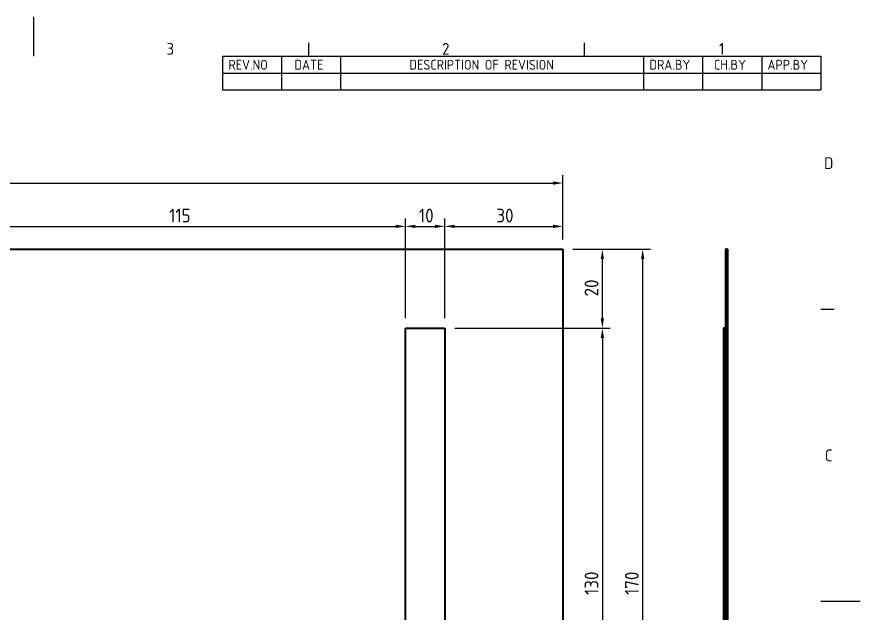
# Model space of a CAD drawing. Header units: millimetres. Extents: x 0 to 420, y 0 to 297.
# Drawn here: x 205.8 to 420, y 145.5 to 297 of the extents above; entities that cross this region are included whole.
import ezdxf

# ---------------------------------------------------------------- set-up
doc = ezdxf.new("R2010")
doc.units = ezdxf.units.MM
doc.layers.get('0').update_dxf_attribs({"color": 3, "lineweight": 25})
for name, color, linetype, lineweight in [('가시적인 것(ISO)', 3, 'Continuous', 40), ('경계(ISO)', 7, 'Continuous', 25), ('기호(ISO)', 5, 'Continuous', 25), ('치수(ISO)', 2, 'Continuous', 25)]:
    doc.layers.add(name, color=color, linetype=linetype, lineweight=lineweight)
doc.styles.add('ISO ProportionalPSTEK', font='isocp.shx')
doc.styles.add('문자 텍스트_PSTEK_POSCO', font='isocp.shx')
doc.styles.add('치수 텍스트_PSTEK_POSCO', font='isocp.shx')
doc.dimstyles.new('치수_PSTEK_POSCO', dxfattribs={"dimtxt": 3.5, "dimasz": 2.5, "dimexe": 2, "dimexo": 2.5, "dimgap": 1, "dimtad": 1, "dimrnd": 1e-08, "dimdsep": 46, "dimtxsty": '치수 텍스트_PSTEK_POSCO', "dimcen": 0.09, "dimdle": 10, "dimclrd": 7, "dimclre": 7, "dimclrt": 2, "dimadec": 1, "dimazin": 2, "dimtfac": 1, "dimtmove": 0, "dimatfit": 3, "dimfxl": 0, "dimtolj": 1, "dimlwd": -1, "dimlwe": -1, "dimarcsym": 0})

# ---------------------------------------------------------------- blocks, each defined once
blk = doc.blocks.new('경계 Default Border')
at = {"layer": '경계(ISO)'}
for p, q in [((280, 287.0000076293945), (280, 290.4000091552734)), ((350, 287.0000076293945), (350, 290.4000091552734)), ((410, 222.7499961853027), (413.4000015258789, 222.7499961853027))]:
    blk.add_line(p, q, dxfattribs=at)
at = {"layer": '경계(ISO)', "flags": 128}
for points in [[(210, 297.0000076293945), (210, 287.0000076293945)], [(420, 148.5000038146973), (410, 148.5000038146973)]]:
    blk.add_lwpolyline(points, dxfattribs=at)
at = {"layer": '경계(ISO)', "color": 2, "char_height": 3.00000011920929, "attachment_point": 7, "style": '문자 텍스트_PSTEK_POSCO'}
for s, insert in [('3', (243.8325386494398, 287.3713945155963)), ('2', (313.8325386494398, 287.3713945155963)), ('1', (384.1668652743101, 287.4)), ('D', (410.878270202895, 258.3463944559917)), ('C', (411.0445395201643, 184.0963944559917))]:
    blk.add_mtext(s, dxfattribs=dict(at, insert=insert))
blk = doc.blocks.new('리비전 내역')
at = {"layer": '기호(ISO)'}
for p, q in [((258, 287.0000076293945), (410, 287.0000076293945)), ((258, 287.0000076293945), (258, 282.7200076293945)), ((273, 287.0000076293945), (273, 282.7200076293945)), ((288, 287.0000076293945), (288, 282.7200076293945)), ((365, 287.0000076293945), (365, 282.7200076293945)), ((380, 287.0000076293945), (380, 282.7200076293945)), ((395, 287.0000076293945), (395, 282.7200076293945)), ((410, 287.0000076293945), (410, 282.7200076293945)), ((258, 282.7200076293945), (410, 282.7200076293945)), ((258, 282.7200076293945), (258, 278.4400076293945)), ((273, 282.7200076293945), (273, 278.4400076293945)), ((288, 282.7200076293945), (288, 278.4400076293945)), ((365, 282.7200076293945), (365, 278.4400076293945)), ((380, 282.7200076293945), (380, 278.4400076293945)), ((395, 282.7200076293945), (395, 278.4400076293945)), ((410, 282.7200076293945), (410, 278.4400076293945)), ((258, 278.4400076293945), (410, 278.4400076293945))]:
    blk.add_line(p, q, dxfattribs=at)
at = {"layer": '기호(ISO)', "color": 2, "char_height": 2.5, "attachment_point": 7, "style": 'ISO ProportionalPSTEK'}
for s, insert in [('REV.NO', (259.5271157026291, 283.5831900503393)), ('DATE', (276.3142317728366, 283.5831900503393)), ('DESCRIPTION OF REVISION', (305.5070204333629, 283.5831900503393)), ('DRA.BY', (366.4757339553204, 283.5831900503393)), ('CH.BY', (382.8642915086117, 283.5831900503393)), ('APP.BY', (396.4777339604404, 283.5831900503393))]:
    blk.add_mtext(s, dxfattribs=dict(at, insert=insert))
blk = doc.blocks.new('*D23')
at = {"layer": 'Defpoints', "color": 0}
for p in [(344.5213498426353, 254.7786306283891), (24.52134984263537, 237.9523811801103), (344.5213498426353, 237.9523811801103)]:
    blk.add_point(p, dxfattribs=at)
at = {"layer": '치수(ISO)', "color": 7}
for p, q in [((24.52134984263537, 240.4523811801103), (24.52134984263537, 256.7786306283891)), ((344.5213498426353, 240.4523811801103), (344.5213498426353, 256.7786306283891)), ((27.02134984263537, 254.7786306283891), (342.0213498426353, 254.7786306283891))]:
    blk.add_line(p, q, dxfattribs=at)
for points in [[(27.02134984263537, 255.1952972950557), (27.02134984263537, 254.3619639617224), (24.52134984263537, 254.7786306283891)], [(342.0213498426353, 255.1952972950557), (342.0213498426353, 254.3619639617224), (344.5213498426353, 254.7786306283891)]]:
    blk.add_solid(points, dxfattribs=at)
at = {"layer": '치수(ISO)', "color": 2, "insert": (181.3699718898795, 257.5289751165781), "char_height": 3.5, "attachment_point": 4, "style": '치수 텍스트_PSTEK_POSCO'}
blk.add_mtext('\\A1;320', dxfattribs=at)
blk = doc.blocks.new('*D26')
at = {"layer": 'Defpoints', "color": 0}
for p in [(314.5213498426353, 243.779976506798), (304.5213498426353, 217.9523811801103), (314.5213498426353, 217.9523811801103)]:
    blk.add_point(p, dxfattribs=at)
at = {"layer": '치수(ISO)', "color": 7}
for p, q in [((304.5213498426353, 220.4523811801103), (304.5213498426353, 245.779976506798)), ((314.5213498426353, 220.4523811801103), (314.5213498426353, 245.779976506798)), ((307.0213498426353, 243.779976506798), (312.0213498426353, 243.779976506798))]:
    blk.add_line(p, q, dxfattribs=at)
for points in [[(307.0213498426353, 244.1966431734647), (307.0213498426353, 243.3633098401313), (304.5213498426353, 243.779976506798)], [(312.0213498426353, 244.1966431734647), (312.0213498426353, 243.3633098401313), (314.5213498426353, 243.779976506798)]]:
    blk.add_solid(points, dxfattribs=at)
at = {"layer": '치수(ISO)', "color": 2, "insert": (307.9449718898795, 246.529976506798), "char_height": 3.5, "attachment_point": 4, "style": '치수 텍스트_PSTEK_POSCO'}
blk.add_mtext('\\A1;10', dxfattribs=at)
blk = doc.blocks.new('*D29')
at = {"layer": 'Defpoints', "color": 0}
for p in [(304.5213498426353, 243.779976506798), (189.5213498426354, 217.9523811801103), (304.5213498426353, 217.9523811801103)]:
    blk.add_point(p, dxfattribs=at)
at = {"layer": '치수(ISO)', "color": 7}
for p, q in [((189.5213498426354, 220.4523811801103), (189.5213498426354, 245.779976506798)), ((304.5213498426353, 220.4523811801103), (304.5213498426353, 245.779976506798)), ((192.0213498426354, 243.779976506798), (302.0213498426353, 243.779976506798))]:
    blk.add_line(p, q, dxfattribs=at)
for points in [[(192.0213498426354, 244.1966431734647), (192.0213498426354, 243.3633098401313), (189.5213498426354, 243.779976506798)], [(302.0213498426353, 244.1966431734647), (302.0213498426353, 243.3633098401313), (304.5213498426353, 243.779976506798)]]:
    blk.add_solid(points, dxfattribs=at)
at = {"layer": '치수(ISO)', "color": 2, "insert": (244.4988624692201, 246.529976506798), "char_height": 3.5, "attachment_point": 4, "style": '치수 텍스트_PSTEK_POSCO'}
blk.add_mtext('\\A1;115', dxfattribs=at)
blk = doc.blocks.new('*D30')
at = {"layer": 'Defpoints', "color": 0}
for p in [(344.5213498426353, 243.779976506798), (344.5213498426353, 237.9523811801103), (314.5213498426353, 217.9523811801103)]:
    blk.add_point(p, dxfattribs=at)
at = {"layer": '치수(ISO)', "color": 7}
for p, q in [((314.5213498426353, 220.4523811801103), (314.5213498426353, 245.779976506798)), ((344.5213498426353, 240.4523811801103), (344.5213498426353, 245.779976506798)), ((317.0213498426353, 243.779976506798), (342.0213498426353, 243.779976506798))]:
    blk.add_line(p, q, dxfattribs=at)
for points in [[(317.0213498426353, 244.1966431734647), (317.0213498426353, 243.3633098401313), (314.5213498426353, 243.779976506798)], [(342.0213498426353, 244.1966431734647), (342.0213498426353, 243.3633098401313), (344.5213498426353, 243.779976506798)]]:
    blk.add_solid(points, dxfattribs=at)
at = {"layer": '치수(ISO)', "color": 2, "insert": (327.5949718898794, 246.529976506798), "char_height": 3.5, "attachment_point": 4, "style": '치수 텍스트_PSTEK_POSCO'}
blk.add_mtext('\\A1;30', dxfattribs=at)
blk = doc.blocks.new('*D31')
at = {"layer": 'Defpoints', "color": 0}
for p in [(344.5213498426353, 237.9523811801103), (344.5213498426353, 67.95238118011028), (364.7573840225235, 67.95238118011027)]:
    blk.add_point(p, dxfattribs=at)
at = {"layer": '치수(ISO)', "color": 7}
for p, q in [((347.0213498426353, 237.9523811801103), (366.7573840225235, 237.9523811801103)), ((364.7573840225235, 235.4523811801103), (364.7573840225235, 70.45238118011027)), ((347.0213498426353, 67.95238118011028), (366.7573840225235, 67.95238118011027))]:
    blk.add_line(p, q, dxfattribs=at)
for points in [[(364.3407173558568, 235.4523811801103), (365.1740506891902, 235.4523811801103), (364.7573840225235, 237.9523811801103)], [(364.3407173558568, 70.45238118011027), (365.1740506891902, 70.45238118011027), (364.7573840225235, 67.95238118011027)]]:
    blk.add_solid(points, dxfattribs=at)
at = {"layer": '치수(ISO)', "color": 2, "insert": (362.0073840225235, 150.1510032273544), "char_height": 3.5, "attachment_point": 4, "rotation": 90, "style": '치수 텍스트_PSTEK_POSCO'}
blk.add_mtext('\\A1;170', dxfattribs=at)
blk = doc.blocks.new('*D32')
at = {"layer": 'Defpoints', "color": 0}
for p in [(314.5213498426353, 217.9523811801103), (314.5213498426353, 87.95238118011027), (354.5213498426353, 87.95238118011025)]:
    blk.add_point(p, dxfattribs=at)
at = {"layer": '치수(ISO)', "color": 7}
for p, q in [((317.0213498426353, 217.9523811801103), (356.5213498426354, 217.9523811801103)), ((354.5213498426354, 215.4523811801103), (354.5213498426353, 90.45238118011025)), ((317.0213498426353, 87.95238118011027), (356.5213498426353, 87.95238118011025))]:
    blk.add_line(p, q, dxfattribs=at)
for points in [[(354.1046831759687, 215.4523811801103), (354.9380165093021, 215.4523811801103), (354.5213498426354, 217.9523811801103)], [(354.1046831759687, 90.45238118011025), (354.938016509302, 90.45238118011025), (354.5213498426353, 87.95238118011025)]]:
    blk.add_solid(points, dxfattribs=at)
at = {"layer": '치수(ISO)', "color": 2, "insert": (351.7713498426353, 150.1510032273544), "char_height": 3.5, "attachment_point": 4, "rotation": 90, "style": '치수 텍스트_PSTEK_POSCO'}
blk.add_mtext('\\A1;130', dxfattribs=at)
blk = doc.blocks.new('*D33')
at = {"layer": 'Defpoints', "color": 0}
for p in [(344.5213498426353, 237.9523811801103), (354.5213498426354, 237.9523811801103), (314.5213498426353, 217.9523811801103)]:
    blk.add_point(p, dxfattribs=at)
at = {"layer": '치수(ISO)', "color": 7}
for p, q in [((347.0213498426353, 237.9523811801103), (356.5213498426354, 237.9523811801103)), ((354.5213498426354, 220.4523811801103), (354.5213498426354, 235.4523811801103)), ((317.0213498426353, 217.9523811801103), (356.5213498426354, 217.9523811801103))]:
    blk.add_line(p, q, dxfattribs=at)
for points in [[(354.1046831759687, 235.4523811801103), (354.9380165093021, 235.4523811801103), (354.5213498426354, 237.9523811801103)], [(354.1046831759687, 220.4523811801103), (354.9380165093021, 220.4523811801103), (354.5213498426354, 217.9523811801103)]]:
    blk.add_solid(points, dxfattribs=at)
at = {"layer": '치수(ISO)', "color": 2, "insert": (351.7710053544463, 225.9815642509764), "char_height": 3.5, "attachment_point": 4, "rotation": 90, "style": '치수 텍스트_PSTEK_POSCO'}
blk.add_mtext('\\A1;20', dxfattribs=at)

msp = doc.modelspace()

# ---------------------------------------------------------------- linework, layer by layer
at = {"layer": '가시적인 것(ISO)'}
for p, q in [((24.52134984263537, 237.9523811801103), (344.5213498426353, 237.9523811801103)), ((344.5213498426353, 237.9523811801103), (344.5213498426353, 67.95238118011028)), ((386.3033652218814, 237.9523811801103), (385.8033652218814, 237.9523811801103)), ((385.8033652218814, 237.9523811801103), (385.8033652218814, 67.95238118011028)), ((386.3033652218814, 237.9523811801103), (386.3033652218814, 67.95238118011028)), ((304.5213498426353, 87.95238118011027), (304.5213498426353, 217.9523811801103)), ((304.5213498426353, 217.9523811801103), (314.5213498426353, 217.9523811801103)), ((314.5213498426353, 217.9523811801103), (314.5213498426353, 87.95238118011027)), ((385.8033652218725, 217.9523811801103), (385.3033652218725, 217.9523811801103)), ((385.3033652218725, 217.9523811801103), (385.3033652218725, 87.95238118011027))]:
    msp.add_line(p, q, dxfattribs=at)

# ---------------------------------------------------------------- block references
msp.add_blockref('경계 Default Border', (0, 0))
at = {"layer": '기호(ISO)'}
msp.add_blockref('리비전 내역', (0, 0), dxfattribs=at)

# ---------------------------------------------------------------- dimensions: what is measured, and where the dimension line sits
at = {"layer": '치수(ISO)', "color": 7}
for base, p1, p2, angle, picture, middle in [((344.5213498426353, 254.7786306283891), (24.52134984263537, 237.9523811801103), (344.5213498426353, 237.9523811801103), 180, '*D23', (184.5213498426354, 254.7786306283891)), ((304.5213498426353, 243.779976506798), (189.5213498426354, 217.9523811801103), (304.5213498426353, 217.9523811801103), 180, '*D29', (247.0213498426354, 243.779976506798)), ((314.5213498426353, 243.779976506798), (304.5213498426353, 217.9523811801103), (314.5213498426353, 217.9523811801103), 180, '*D26', (309.5213498426354, 243.779976506798)), ((344.5213498426353, 243.779976506798), (314.5213498426353, 217.9523811801103), (344.5213498426353, 237.9523811801103), 180, '*D30', (329.5213498426353, 243.779976506798)), ((354.5213498426354, 237.9523811801103), (314.5213498426353, 217.9523811801103), (344.5213498426353, 237.9523811801103), 270, '*D33', (354.5213498426353, 227.9523811801103)), ((364.7573840225235, 67.95238118011027), (344.5213498426353, 237.9523811801103), (344.5213498426353, 67.95238118011028), 90, '*D31', (364.7573840225235, 152.9523811801103)), ((354.5213498426353, 87.95238118011025), (314.5213498426353, 217.9523811801103), (314.5213498426353, 87.95238118011027), 90, '*D32', (354.5213498426353, 152.9523811801103))]:
    dim = msp.add_linear_dim(base=base, p1=p1, p2=p2, angle=angle, dimstyle='치수_PSTEK_POSCO', override={"dimdec": 2, "dimtp": 0, "dimtm": -0, "dimtdec": 2, "dimtofl": 0, "dimatfit": 1}, dxfattribs=at)
    dim.commit()
    dim.dimension.update_dxf_attribs({"geometry": picture, "text_midpoint": middle, "dimtype": 160})

doc.saveas('drawing.dxf')
